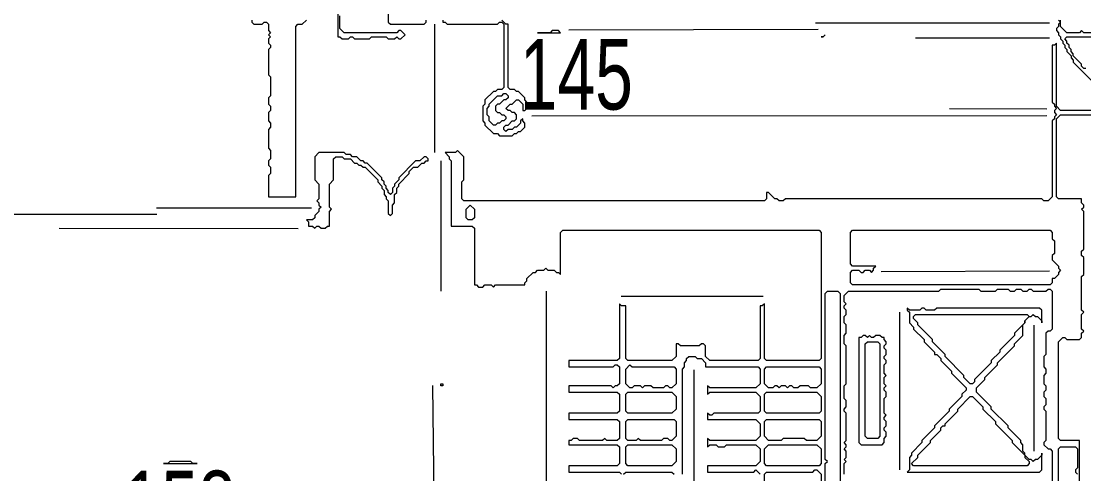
# Model space of a CAD drawing. Extents: x 20 to 3943, y 20 to 2783.
# Drawn here: x 826 to 1332, y 1624 to 1839 of the extents above; entities that cross this region are included whole.
import ezdxf

# ---------------------------------------------------------------- set-up
doc = ezdxf.new("R2010")
doc.units = 0
for name, color, linetype, lineweight in [('OCR_TEXT', 6, 'Continuous', 0), ('TRACE_CURVE', 6, 'Continuous', 0), ('TRACE_STRAIGHT', 5, 'Continuous', 0), ('TRACE_TEXT_SYMBOL', 6, 'Continuous', 0)]:
    doc.layers.add(name, color=color, linetype=linetype, lineweight=lineweight)
doc.styles.add('wqy-unicode', font='wqy-unicode.lff')

msp = doc.modelspace()

# ---------------------------------------------------------------- linework, layer by layer
at = {"layer": 'TRACE_CURVE', "color": 6}
for points in [[(977, 1846), (977, 1832), (978, 1832), (979, 1831), (982, 1831), (983, 1832), (984, 1832), (985, 1831), (992, 1831), (993, 1832), (1000, 1832), (1001, 1831), (1004, 1831), (1005, 1832), (1006, 1831), (1007, 1831), (1009, 1833), (1007, 1835), (1006, 1835), (1005, 1834)], [(1001, 1847), (1001, 1839), (1002, 1838), (1018, 1838), (1019, 1839), (1019, 1840)], [(1005, 1834), (980, 1834), (978, 1836), (978, 1842)], [(936, 1840), (936, 1839), (937, 1838), (941, 1838), (942, 1839), (943, 1839), (944, 1838), (944, 1835)], [(944, 1835), (945, 1834), (944, 1833), (945, 1832), (944, 1831), (944, 1829), (945, 1828), (945, 1827), (944, 1826), (944, 1814), (945, 1813), (945, 1804), (944, 1803), (944, 1800), (945, 1799), (945, 1797), (944, 1796), (944, 1792), (945, 1791), (945, 1789), (944, 1788), (944, 1779), (945, 1778), (945, 1774), (944, 1773), (944, 1771), (945, 1770), (945, 1767), (944, 1766), (944, 1756), (957, 1756), (957, 1837), (958, 1838), (960, 1838), (962, 1840)], [(1027, 1840), (1027, 1839), (1028, 1839), (1029, 1838), (1053, 1838), (1054, 1839), (1055, 1839), (1056, 1838), (1056, 1808), (1055, 1807), (1053, 1807), (1052, 1806), (1051, 1806), (1047, 1802), (1047, 1800), (1046, 1799)], [(1046, 1799), (1046, 1792), (1047, 1791), (1047, 1790), (1051, 1786), (1053, 1786), (1054, 1785), (1060, 1785), (1061, 1786), (1062, 1786), (1063, 1787), (1064, 1787), (1066, 1789), (1066, 1791), (1065, 1792), (1065, 1793), (1064, 1792), (1064, 1791), (1062, 1789), (1061, 1789), (1060, 1788), (1058, 1788), (1057, 1787), (1056, 1788), (1056, 1789), (1057, 1790), (1058, 1790), (1060, 1792), (1061, 1792), (1062, 1793), (1062, 1795), (1061, 1796), (1060, 1796), (1059, 1797), (1058, 1797), (1057, 1798), (1059, 1800), (1060, 1800), (1062, 1802), (1063, 1802), (1065, 1800), (1065, 1797), (1066, 1797), (1067, 1798), (1068, 1798), (1067, 1799), (1067, 1801), (1066, 1802), (1066, 1803), (1063, 1806), (1062, 1806), (1061, 1807), (1059, 1807), (1058, 1808), (1058, 1838), (1057, 1838), (1055, 1840)], [(1320, 1840), (1321, 1839), (1320, 1838), (1320, 1837), (1319, 1836), (1319, 1835), (1320, 1834), (1320, 1833), (1321, 1832), (1321, 1831), (1322, 1830), (1322, 1829), (1323, 1828), (1323, 1827), (1324, 1826), (1324, 1825), (1326, 1823), (1326, 1822), (1327, 1821), (1327, 1820), (1336, 1811)], [(1359, 1840), (1359, 1835), (1358, 1834), (1354, 1834), (1353, 1835), (1352, 1835), (1351, 1834), (1344, 1834), (1343, 1835), (1342, 1834), (1340, 1834), (1339, 1835), (1338, 1835), (1337, 1834), (1332, 1834), (1331, 1835), (1330, 1834), (1324, 1834), (1321, 1837), (1321, 1840)], [(1333, 1817), (1332, 1817), (1331, 1818), (1331, 1819), (1327, 1823), (1327, 1824), (1326, 1825), (1326, 1826), (1325, 1827), (1325, 1828), (1324, 1829), (1324, 1830), (1323, 1831), (1324, 1832), (1358, 1832)], [(1400, 1797), (1321, 1797), (1319, 1799), (1319, 1829), (1318, 1828), (1317, 1828), (1317, 1801), (1318, 1800), (1318, 1799), (1319, 1798), (1318, 1797), (1318, 1796), (1319, 1795), (1318, 1794), (1318, 1793), (1317, 1792), (1317, 1756), (1315, 1754), (1313, 1754), (1312, 1755), (1190, 1755), (1189, 1754), (1187, 1754), (1186, 1755), (1185, 1755), (1182, 1758), (1181, 1758), (1181, 1755), (1180, 1754), (1037, 1754), (1036, 1755), (1036, 1763), (1037, 1764), (1037, 1775), (1034, 1778), (1033, 1777), (1028, 1777), (1030, 1775), (1030, 1774), (1031, 1773), (1031, 1742), (1041, 1742), (1042, 1741), (1042, 1714), (1043, 1714), (1044, 1713), (1046, 1713), (1047, 1714), (1050, 1714), (1051, 1713), (1052, 1714), (1066, 1714), (1066, 1715), (1067, 1716), (1067, 1717), (1070, 1720), (1071, 1720), (1072, 1721)], [(1330, 1584), (1330, 1640), (1321, 1640), (1320, 1641), (1320, 1687), (1322, 1689), (1323, 1689), (1324, 1688), (1330, 1688), (1331, 1689), (1331, 1691), (1332, 1692), (1331, 1693), (1331, 1700), (1332, 1701), (1331, 1702), (1331, 1718), (1332, 1719), (1332, 1727), (1331, 1728), (1331, 1730), (1332, 1731), (1332, 1749), (1331, 1750), (1332, 1751), (1332, 1752), (1331, 1753), (1331, 1755), (1320, 1755), (1319, 1756), (1319, 1793), (1321, 1795), (1400, 1795)], [(1072, 1721), (1075, 1721), (1076, 1722), (1077, 1721), (1080, 1721), (1081, 1720), (1082, 1720), (1083, 1719), (1083, 1739), (1084, 1740), (1206, 1740), (1207, 1739), (1207, 1679), (1206, 1678), (1181, 1678), (1180, 1679), (1180, 1705), (1179, 1704), (1178, 1704), (1178, 1679), (1177, 1678), (1154, 1678), (1152, 1680), (1152, 1685), (1151, 1686), (1150, 1686), (1149, 1685), (1140, 1685), (1139, 1686), (1138, 1686), (1138, 1680), (1136, 1678), (1115, 1678), (1114, 1679), (1114, 1704), (1112, 1704), (1111, 1705), (1111, 1679), (1110, 1678), (1087, 1678), (1087, 1675), (1108, 1675), (1109, 1676), (1110, 1676), (1111, 1675), (1111, 1667), (1110, 1666), (1109, 1666), (1108, 1665), (1107, 1666), (1087, 1666), (1087, 1663), (1110, 1663), (1111, 1662), (1111, 1654), (1110, 1653), (1087, 1653), (1087, 1650), (1110, 1650), (1111, 1649), (1111, 1641), (1110, 1640), (1105, 1640), (1104, 1641)], [(1209, 1604), (1209, 1629), (1210, 1630), (1209, 1631), (1209, 1710), (1210, 1711), (1215, 1711), (1216, 1710), (1216, 1618)], [(1218, 1686), (1218, 1690), (1219, 1691), (1219, 1695), (1218, 1696), (1218, 1699), (1219, 1700), (1219, 1702), (1218, 1703), (1218, 1704), (1219, 1705), (1218, 1706), (1218, 1709), (1220, 1711), (1263, 1711)], [(1263, 1711), (1264, 1712), (1282, 1712), (1283, 1711), (1290, 1711), (1291, 1712), (1296, 1712), (1297, 1711), (1299, 1711), (1300, 1712), (1302, 1712), (1303, 1711), (1305, 1711), (1306, 1712), (1307, 1712), (1308, 1711), (1314, 1711), (1315, 1712), (1316, 1712), (1317, 1711), (1317, 1693), (1316, 1692), (1315, 1692), (1314, 1691), (1314, 1681), (1313, 1680), (1313, 1675), (1314, 1674), (1314, 1672), (1313, 1671), (1313, 1667), (1314, 1666), (1314, 1664), (1313, 1663), (1313, 1661), (1314, 1660), (1314, 1657), (1313, 1656), (1313, 1655), (1314, 1654), (1314, 1640), (1313, 1639), (1313, 1638), (1315, 1636), (1316, 1636), (1317, 1635), (1317, 1619)], [(1218, 1624), (1218, 1629), (1219, 1630), (1218, 1631), (1219, 1632), (1219, 1635), (1218, 1636), (1219, 1637), (1219, 1638), (1218, 1639), (1219, 1640), (1219, 1653), (1218, 1654), (1218, 1655), (1219, 1656), (1219, 1659), (1218, 1660), (1218, 1666), (1219, 1667), (1219, 1685), (1218, 1686)], [(1141, 1624), (1141, 1674), (1142, 1675), (1142, 1677), (1143, 1678), (1143, 1679), (1144, 1680), (1147, 1680), (1148, 1679), (1150, 1679), (1152, 1677), (1152, 1675), (1177, 1675), (1178, 1674), (1178, 1667), (1176, 1665), (1154, 1665), (1153, 1666), (1153, 1662), (1154, 1663), (1176, 1663), (1178, 1661), (1178, 1654), (1177, 1653), (1156, 1653), (1155, 1652), (1154, 1652), (1153, 1653), (1153, 1650), (1176, 1650), (1178, 1648), (1178, 1642), (1176, 1640), (1154, 1640), (1153, 1641), (1153, 1637), (1154, 1638), (1157, 1638), (1158, 1637), (1161, 1637), (1162, 1638), (1176, 1638)], [(1104, 1641), (1103, 1640), (1092, 1640), (1091, 1641), (1089, 1641), (1088, 1640), (1087, 1640), (1087, 1638), (1110, 1638), (1111, 1637), (1111, 1629), (1110, 1628), (1087, 1628), (1087, 1625), (1111, 1625), (1112, 1624)], [(1176, 1638), (1178, 1636), (1178, 1630), (1176, 1628), (1153, 1628), (1153, 1625), (1175, 1625), (1176, 1626), (1178, 1624)], [(1320, 1618), (1320, 1636), (1321, 1637), (1328, 1637), (1329, 1636), (1329, 1627), (1328, 1626), (1328, 1625), (1329, 1624)], [(1113, 1624), (1114, 1625), (1136, 1625), (1137, 1624)]]:
    msp.add_lwpolyline(points, dxfattribs=at)
for points in [[(1055, 1804), (1056, 1805), (1057, 1805), (1058, 1804), (1058, 1803), (1057, 1802), (1056, 1802), (1054, 1800), (1053, 1800), (1052, 1799), (1052, 1797), (1053, 1796), (1054, 1796), (1055, 1795), (1056, 1795), (1057, 1794), (1057, 1793), (1056, 1792), (1055, 1792), (1054, 1791), (1053, 1791), (1052, 1790), (1051, 1790), (1049, 1792), (1049, 1794), (1048, 1795), (1048, 1798), (1049, 1799), (1049, 1800), (1053, 1804)], [(1040, 1752), (1042, 1750), (1042, 1746), (1041, 1745), (1039, 1745), (1038, 1746), (1038, 1750)], [(1221, 1739), (1222, 1740), (1316, 1740), (1317, 1739), (1317, 1736), (1318, 1735), (1318, 1729), (1317, 1728), (1317, 1726), (1320, 1723), (1320, 1722), (1321, 1721), (1320, 1720), (1320, 1719), (1318, 1717), (1317, 1717), (1317, 1715), (1316, 1714), (1222, 1714), (1221, 1715), (1221, 1720), (1222, 1721), (1225, 1721), (1226, 1720), (1227, 1720), (1228, 1721), (1230, 1721), (1231, 1720), (1232, 1721), (1232, 1722), (1233, 1723), (1222, 1723), (1221, 1724)], [(1116, 1676), (1117, 1675), (1137, 1675), (1138, 1674), (1138, 1667), (1136, 1665), (1135, 1665), (1134, 1666), (1133, 1666), (1132, 1665), (1127, 1665), (1126, 1666), (1123, 1666), (1122, 1665), (1121, 1666), (1118, 1666), (1117, 1665), (1116, 1665), (1114, 1667), (1114, 1674)], [(1180, 1674), (1181, 1675), (1206, 1675), (1207, 1674), (1207, 1667), (1205, 1665), (1202, 1665), (1201, 1666), (1197, 1666), (1196, 1665), (1194, 1665), (1193, 1666), (1192, 1666), (1191, 1665), (1190, 1666), (1188, 1666), (1187, 1665), (1186, 1666), (1185, 1666), (1184, 1665), (1182, 1665), (1180, 1667)], [(1114, 1662), (1115, 1663), (1136, 1663), (1138, 1661), (1138, 1655), (1136, 1653), (1115, 1653), (1114, 1654)], [(1180, 1662), (1181, 1663), (1205, 1663), (1207, 1661), (1207, 1654), (1206, 1653), (1181, 1653), (1180, 1654)], [(1114, 1649), (1115, 1650), (1137, 1650), (1138, 1649), (1138, 1642), (1136, 1640), (1135, 1640), (1134, 1641), (1132, 1641), (1131, 1640), (1121, 1640), (1120, 1641), (1119, 1640), (1115, 1640), (1114, 1641)], [(1180, 1649), (1181, 1650), (1206, 1650), (1207, 1649), (1207, 1642), (1205, 1640), (1200, 1640), (1199, 1641), (1189, 1641), (1188, 1640), (1182, 1640), (1180, 1642)], [(1114, 1637), (1115, 1638), (1136, 1638), (1138, 1636), (1138, 1630), (1136, 1628), (1115, 1628), (1114, 1629)], [(1182, 1638), (1205, 1638), (1207, 1636), (1207, 1629), (1206, 1628), (1181, 1628), (1180, 1629), (1180, 1636)], [(1203, 1625), (1204, 1626), (1205, 1626), (1207, 1624), (1207, 1617), (1205, 1615), (1182, 1615), (1180, 1617), (1180, 1624), (1181, 1625)]]:
    msp.add_lwpolyline(points, close=True, dxfattribs=at)
at = {"layer": 'TRACE_STRAIGHT', "color": 5}
for p, q in [((1023, 1838), (1023, 1777)), ((1086.87, 1835.376), (1205.626, 1835.745)), ((1204.373, 1838.611), (1315.626, 1838.76)), ((1251.874, 1831.494), (1315.626, 1831.539)), ((1268.114, 1798.006), (1314.377, 1797.722)), ((1069.374, 1794.38), (1314.375, 1794.597)), ((1026, 1773), (1026, 1711)), ((890.625, 1750.618), (964.376, 1750.665)), ((648.125, 1747.734), (890.918, 1747.719)), ((844.375, 1740.947), (958.128, 1740.809)), ((1235.627, 1720.455), (1315.626, 1720.678)), ((1076.315, 1541.125), (1076.318, 1711.125)), ((1111.875, 1708.64), (1179.375, 1708.637)), ((1244.348, 1701.125), (1244.351, 1626.125)), ((1308.33, 1634.875), (1308.339, 1694.875)), ((1146.504, 1541.125), (1146.514, 1673.625)), ((1022.098, 1666.14), (1022.641, 1612.358))]:
    msp.add_line(p, q, dxfattribs=at)
at = {"layer": 'TRACE_TEXT_SYMBOL', "color": 6}
for points in [[(1079, 1835), (1078, 1834), (1072, 1834), (1083, 1834), (1082, 1835)], [(1209, 1833), (1208, 1832), (1207, 1832), (1208, 1832)], [(1251, 1699), (1252, 1700), (1305, 1700), (1306, 1699), (1304, 1697), (1304, 1696), (1299, 1691), (1299, 1690), (1292, 1683), (1292, 1682), (1288, 1678), (1288, 1677), (1280, 1669), (1280, 1668), (1279, 1667), (1278, 1667), (1275, 1670), (1275, 1671), (1266, 1680), (1266, 1681), (1260, 1687), (1260, 1688), (1253, 1695), (1253, 1696), (1251, 1698)], [(1227, 1690), (1226, 1689), (1225, 1689), (1225, 1639), (1226, 1638), (1236, 1638), (1237, 1639), (1237, 1641), (1238, 1642), (1238, 1644), (1237, 1645), (1237, 1646), (1238, 1647), (1238, 1649), (1237, 1650), (1237, 1651), (1238, 1652), (1237, 1653), (1237, 1660), (1238, 1661), (1238, 1663), (1237, 1664), (1237, 1665), (1238, 1666), (1237, 1667), (1237, 1670), (1238, 1671), (1237, 1672), (1237, 1676), (1238, 1677), (1238, 1678), (1237, 1679), (1237, 1680), (1238, 1681), (1238, 1683), (1237, 1684), (1237, 1685), (1238, 1686), (1238, 1687), (1237, 1688), (1237, 1689), (1236, 1689), (1235, 1690), (1233, 1690), (1232, 1689), (1231, 1689), (1230, 1690), (1229, 1689), (1228, 1690)], [(1228, 1686), (1229, 1687), (1234, 1687), (1235, 1686), (1235, 1642), (1234, 1641), (1229, 1641), (1228, 1642)], [(1026, 1667), (1027, 1667), (1027, 1666), (1026, 1666)], [(1278, 1661), (1279, 1661), (1284, 1656), (1284, 1655), (1290, 1649), (1290, 1648), (1298, 1640), (1298, 1639), (1304, 1633), (1304, 1632), (1306, 1630), (1306, 1629), (1305, 1628), (1251, 1628), (1250, 1629), (1253, 1632), (1253, 1633), (1259, 1639), (1259, 1640), (1264, 1645), (1264, 1646), (1265, 1647), (1266, 1647), (1266, 1648), (1272, 1654), (1272, 1655)], [(897, 1630), (896, 1629), (894, 1629), (910, 1629), (908, 1629), (907, 1630)]]:
    msp.add_lwpolyline(points, close=True, dxfattribs=at)
for points in [[(968, 1777), (966, 1775), (966, 1764), (968, 1762), (968, 1755), (967, 1754), (968, 1753), (968, 1752), (969, 1751), (968, 1750), (968, 1749), (966, 1747), (966, 1746), (965, 1745), (962, 1745), (963, 1744), (963, 1742), (965, 1742), (966, 1741), (967, 1742), (968, 1742), (969, 1741), (971, 1741), (972, 1742), (973, 1742), (973, 1749), (974, 1750), (973, 1751), (973, 1762), (975, 1764), (975, 1774), (976, 1775), (979, 1775), (980, 1774), (983, 1774), (985, 1772), (986, 1772), (987, 1771), (988, 1771), (989, 1770), (990, 1770), (996, 1764), (996, 1763), (998, 1761), (998, 1760), (999, 1759), (999, 1757), (1000, 1756), (1000, 1755), (1001, 1754), (1001, 1748), (1002, 1747), (1003, 1748), (1003, 1752), (1004, 1753), (1004, 1757), (1005, 1758), (1005, 1760), (1006, 1761), (1006, 1762), (1011, 1767), (1011, 1768), (1013, 1770), (1015, 1770)], [(1015, 1770), (1017, 1772), (1018, 1772), (1019, 1773), (1020, 1773), (1020, 1774), (1019, 1775), (1018, 1775), (1016, 1773), (1014, 1773), (1006, 1765), (1006, 1764), (1004, 1762), (1004, 1761), (1003, 1760), (1003, 1758), (1002, 1757), (1001, 1758), (1001, 1759), (1000, 1760), (1000, 1761), (999, 1762), (999, 1763), (998, 1764), (998, 1765), (991, 1772), (990, 1772), (989, 1773), (988, 1773), (986, 1775), (984, 1775), (983, 1776), (981, 1776), (980, 1777), (968, 1777)], [(1248, 1703), (1248, 1702), (1249, 1701), (1249, 1696), (1251, 1694), (1251, 1693), (1256, 1688), (1256, 1687), (1261, 1682), (1261, 1681), (1262, 1681), (1264, 1679), (1264, 1678), (1269, 1673), (1269, 1672), (1276, 1665), (1276, 1664), (1274, 1662), (1274, 1661), (1268, 1655), (1268, 1654), (1261, 1647), (1261, 1646), (1255, 1640), (1255, 1639), (1250, 1634), (1250, 1633), (1249, 1632), (1249, 1626), (1248, 1625), (1311, 1625), (1312, 1626), (1312, 1634), (1312, 1633), (1310, 1631), (1309, 1631), (1308, 1630), (1307, 1631), (1306, 1631), (1304, 1633), (1304, 1634), (1303, 1635), (1303, 1638), (1302, 1639), (1302, 1640), (1296, 1646), (1296, 1647), (1288, 1655), (1288, 1656), (1281, 1663), (1281, 1665), (1285, 1669), (1285, 1670), (1291, 1676), (1291, 1677), (1299, 1685), (1299, 1686), (1303, 1690), (1303, 1695), (1304, 1696), (1304, 1697), (1306, 1699), (1307, 1699), (1308, 1700)], [(1308, 1700), (1309, 1699), (1310, 1699), (1312, 1697), (1312, 1696), (1312, 1702), (1311, 1703), (1262, 1703), (1261, 1702), (1257, 1702), (1256, 1703), (1255, 1703), (1254, 1702), (1249, 1702), (1248, 1703)]]:
    msp.add_lwpolyline(points, dxfattribs=at)

# ---------------------------------------------------------------- texts
at = {"layer": 'OCR_TEXT', "color": 6, "style": 'wqy-unicode', "width": 0.72}
for s, height, p in [('145', 33.5159, (1063.565, 1797.447)), ('158', 33.1887, (875.051, 1592.443))]:
    msp.add_text(s, height=height, dxfattribs=at).set_placement(p)

doc.saveas('drawing.dxf')
